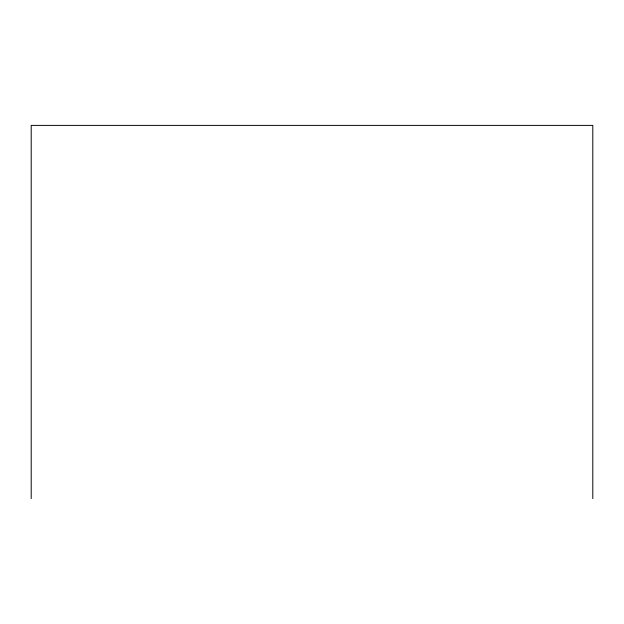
<?xml version="1.0" encoding="UTF-8"?>
<svg xmlns="http://www.w3.org/2000/svg" width="624" height="624" viewBox="0 0 624 624"><rect width="100%" height="100%" fill="white"/><g stroke="black" fill="none" stroke-linecap="round" stroke-linejoin="round"><path stroke-width="0.94" d="M592.8 498.607L592.8 125.393L31.2 125.393L31.2 498.607"/></g></svg>
